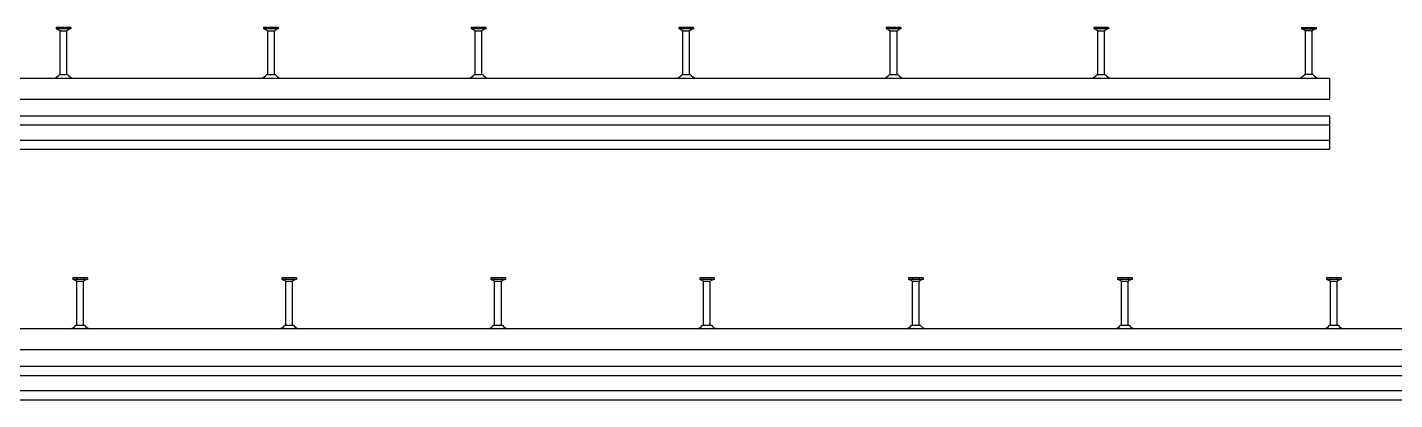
# Model space of a CAD drawing. Header units: millimetres. Extents: x 11969 to 26348, y -459 to 2743.
# Drawn here: x 13501 to 15137, y -459 to -13 of the extents above; entities that cross this region are included whole.
import ezdxf

# ---------------------------------------------------------------- set-up
doc = ezdxf.new("R2010")
doc.units = ezdxf.units.MM
doc.header["$LTSCALE"] = 10
doc.layers.add('HALFEN', color=2, linetype='CONTINUOUS')

msp = doc.modelspace()

# ---------------------------------------------------------------- linework, layer by layer
at = {"layer": 'HALFEN'}
for p, q in [((13552.8, -12.8), (13535.3, -12.8)), ((13535.3, -12.8), (13535.3, -14.7)), ((13552.8, -14.7), (13535.3, -14.7)), ((13536, -14.7), (13539.6, -16.5)), ((13540, -13), (13540, -14.4)), ((13548.1, -13), (13548.1, -14.4)), ((13552, -14.7), (13548.5, -16.5)), ((13552.8, -12.8), (13552.8, -14.7)), ((13801.1, -12.8), (13783.6, -12.8)), ((13783.6, -12.8), (13783.6, -14.7)), ((13801.1, -14.7), (13783.6, -14.7)), ((13784.4, -14.7), (13787.9, -16.5)), ((13788.3, -13), (13788.3, -14.4)), ((13796.4, -13), (13796.4, -14.4)), ((13800.4, -14.7), (13796.8, -16.5)), ((13801.1, -12.8), (13801.1, -14.7)), ((14049.4, -12.8), (14032, -12.8)), ((14032, -12.8), (14032, -14.7)), ((14049.4, -14.7), (14032, -14.7)), ((14032.7, -14.7), (14036.3, -16.5)), ((14036.6, -13), (14036.6, -14.4)), ((14044.8, -13), (14044.8, -14.4)), ((14048.7, -14.7), (14045.1, -16.5)), ((14049.4, -12.8), (14049.4, -14.7)), ((14297.8, -12.8), (14280.3, -12.8)), ((14280.3, -12.8), (14280.3, -14.7)), ((14297.8, -14.7), (14280.3, -14.7)), ((14281, -14.7), (14284.6, -16.5)), ((14285, -13), (14285, -14.4)), ((14293.1, -13), (14293.1, -14.4)), ((14297, -14.7), (14293.5, -16.5)), ((14297.8, -12.8), (14297.8, -14.7)), ((14546.1, -12.8), (14528.6, -12.8)), ((14528.6, -12.8), (14528.6, -14.7)), ((14546.1, -14.7), (14528.6, -14.7)), ((14529.4, -14.7), (14532.9, -16.5)), ((14533.3, -13), (14533.3, -14.4)), ((14541.4, -13), (14541.4, -14.4)), ((14545.4, -14.7), (14541.8, -16.5)), ((14546.1, -12.8), (14546.1, -14.7)), ((14794.4, -12.8), (14777, -12.8)), ((14777, -12.8), (14777, -14.7)), ((14794.4, -14.7), (14777, -14.7)), ((14777.7, -14.7), (14781.3, -16.5)), ((14781.6, -13), (14781.6, -14.4)), ((14789.8, -13), (14789.8, -14.4)), ((14793.7, -14.7), (14790.1, -16.5)), ((14794.4, -12.8), (14794.4, -14.7)), ((15025.3, -12.8), (15042.8, -12.8)), ((15025.3, -12.8), (15025.3, -14.7)), ((15025.3, -14.7), (15042.8, -14.7)), ((15026, -14.7), (15029.6, -16.5)), ((15030, -13), (15030, -14.4)), ((15038.1, -13), (15038.1, -14.4)), ((15042, -14.7), (15038.5, -16.5)), ((15042.8, -12.8), (15042.8, -14.7)), ((13540, -69.4), (13540, -17.2)), ((13540.6, -16.8), (13547.5, -16.8)), ((13548, -69.4), (13548, -17.2)), ((13788.4, -69.4), (13788.4, -17.2)), ((13788.9, -16.8), (13795.8, -16.8)), ((13796.4, -69.4), (13796.4, -17.2)), ((14036.7, -69.4), (14036.7, -17.2)), ((14037.2, -16.8), (14044.2, -16.8)), ((14044.7, -69.4), (14044.7, -17.2)), ((14285, -69.4), (14285, -17.2)), ((14285.6, -16.8), (14292.5, -16.8)), ((14293, -69.4), (14293, -17.2)), ((14533.4, -69.4), (14533.4, -17.2)), ((14533.9, -16.8), (14540.8, -16.8)), ((14541.4, -69.4), (14541.4, -17.2)), ((14781.7, -69.4), (14781.7, -17.2)), ((14782.2, -16.8), (14789.2, -16.8)), ((14789.7, -69.4), (14789.7, -17.2)), ((15030, -69.4), (15030, -17.2)), ((15037.5, -16.8), (15030.6, -16.8)), ((15038, -69.4), (15038, -17.2)), ((12029, -73.6), (15059, -73.6)), ((13538.8, -69.4), (13549.3, -69.4)), ((13787.1, -69.4), (13797.6, -69.4)), ((14035.4, -69.4), (14045.9, -69.4)), ((14283.8, -69.4), (14294.3, -69.4)), ((14532.1, -69.4), (14542.6, -69.4)), ((14780.4, -69.4), (14790.9, -69.4)), ((15039.3, -69.4), (15028.8, -69.4)), ((15059, -73.6), (15059, -98.7)), ((12029, -98.7), (15059, -98.7)), ((12029, -118.7), (15059, -118.7)), ((12029, -129.7), (15059, -129.7)), ((15059, -118.7), (15059, -158.7)), ((12029, -147.7), (15059, -147.7)), ((12029, -158.7), (15059, -158.7)), ((13572.8, -312.8), (13555.3, -312.8)), ((13555.3, -312.8), (13555.3, -314.7)), ((13572.8, -314.7), (13555.3, -314.7)), ((13556, -314.7), (13559.6, -316.5)), ((13560, -313), (13560, -314.4)), ((13560, -369.4), (13560, -317.2)), ((13560.6, -316.8), (13567.5, -316.8)), ((13568, -369.4), (13568, -317.2)), ((13568.1, -313), (13568.1, -314.4)), ((13572, -314.7), (13568.5, -316.5)), ((13572.8, -312.8), (13572.8, -314.7)), ((13822.8, -312.8), (13805.3, -312.8)), ((13805.3, -312.8), (13805.3, -314.7)), ((13822.8, -314.7), (13805.3, -314.7)), ((13806, -314.7), (13809.6, -316.5)), ((13810, -313), (13810, -314.4)), ((13810, -369.4), (13810, -317.2)), ((13810.6, -316.8), (13817.5, -316.8)), ((13818, -369.4), (13818, -317.2)), ((13818.1, -313), (13818.1, -314.4)), ((13822, -314.7), (13818.5, -316.5)), ((13822.8, -312.8), (13822.8, -314.7)), ((14072.8, -312.8), (14055.3, -312.8)), ((14055.3, -312.8), (14055.3, -314.7)), ((14072.8, -314.7), (14055.3, -314.7)), ((14056, -314.7), (14059.6, -316.5)), ((14060, -313), (14060, -314.4)), ((14060, -369.4), (14060, -317.2)), ((14060.6, -316.8), (14067.5, -316.8)), ((14068, -369.4), (14068, -317.2)), ((14068.1, -313), (14068.1, -314.4)), ((14072, -314.7), (14068.5, -316.5)), ((14072.8, -312.8), (14072.8, -314.7)), ((14322.8, -312.8), (14305.3, -312.8)), ((14305.3, -312.8), (14305.3, -314.7)), ((14322.8, -314.7), (14305.3, -314.7)), ((14306, -314.7), (14309.6, -316.5)), ((14310, -313), (14310, -314.4)), ((14310, -369.4), (14310, -317.2)), ((14310.6, -316.8), (14317.5, -316.8)), ((14318, -369.4), (14318, -317.2)), ((14318.1, -313), (14318.1, -314.4)), ((14322, -314.7), (14318.5, -316.5)), ((14322.8, -312.8), (14322.8, -314.7)), ((14572.8, -312.8), (14555.3, -312.8)), ((14555.3, -312.8), (14555.3, -314.7)), ((14572.8, -314.7), (14555.3, -314.7)), ((14556, -314.7), (14559.6, -316.5)), ((14560, -313), (14560, -314.4)), ((14560, -369.4), (14560, -317.2)), ((14560.6, -316.8), (14567.5, -316.8)), ((14568, -369.4), (14568, -317.2)), ((14568.1, -313), (14568.1, -314.4)), ((14572, -314.7), (14568.5, -316.5)), ((14572.8, -312.8), (14572.8, -314.7)), ((14822.8, -312.8), (14805.3, -312.8)), ((14805.3, -312.8), (14805.3, -314.7)), ((14822.8, -314.7), (14805.3, -314.7)), ((14806, -314.7), (14809.6, -316.5)), ((14810, -313), (14810, -314.4)), ((14810, -369.4), (14810, -317.2)), ((14810.6, -316.8), (14817.5, -316.8)), ((14818, -369.4), (14818, -317.2)), ((14818.1, -313), (14818.1, -314.4)), ((14822, -314.7), (14818.5, -316.5)), ((14822.8, -312.8), (14822.8, -314.7)), ((15072.8, -312.8), (15055.3, -312.8)), ((15055.3, -312.8), (15055.3, -314.7)), ((15072.8, -314.7), (15055.3, -314.7)), ((15056, -314.7), (15059.6, -316.5)), ((15060, -313), (15060, -314.4)), ((15060, -369.4), (15060, -317.2)), ((15060.6, -316.8), (15067.5, -316.8)), ((15068, -369.4), (15068, -317.2)), ((15068.1, -313), (15068.1, -314.4)), ((15072, -314.7), (15068.5, -316.5)), ((15072.8, -312.8), (15072.8, -314.7)), ((12029, -373.6), (18099, -373.6)), ((13558.8, -369.4), (13569.3, -369.4)), ((13808.8, -369.4), (13819.3, -369.4)), ((14058.8, -369.4), (14069.3, -369.4)), ((14308.8, -369.4), (14319.3, -369.4)), ((14558.8, -369.4), (14569.3, -369.4)), ((14808.8, -369.4), (14819.3, -369.4)), ((15058.8, -369.4), (15069.3, -369.4)), ((12029, -398.7), (18099, -398.7)), ((12029, -418.7), (18099, -418.7)), ((12029, -429.7), (18099, -429.7)), ((12029, -447.7), (18099, -447.7)), ((12029, -458.7), (18099, -458.7))]:
    msp.add_line(p, q, dxfattribs=at)
for centre, radius, start, end in [((13539.2, -17.2), 0.8, 0, 62.3005), ((13548.8, -17.2), 0.8, 117.6995, 180), ((13787.6, -17.2), 0.8, 0, 62.3005), ((13797.2, -17.2), 0.8, 117.6995, 180), ((14035.9, -17.2), 0.8, 0, 62.3005), ((14045.5, -17.2), 0.8, 117.6995, 180), ((14284.2, -17.2), 0.8, 0, 62.3005), ((14293.8, -17.2), 0.8, 117.6995, 180), ((14532.6, -17.2), 0.8, 0, 62.3005), ((14542.2, -17.2), 0.8, 117.6995, 180), ((14780.9, -17.2), 0.8, 0, 62.3005), ((14790.5, -17.2), 0.8, 117.6995, 180), ((15029.2, -17.2), 0.8, 0, 62.3005), ((15038.8, -17.2), 0.8, 117.6995, 180), ((13530.5, -63.9), 10, 281.7837, 326.0185), ((13557.6, -63.9), 10, 213.9815, 258.2163), ((13778.8, -63.9), 10, 281.7837, 326.0185), ((13805.9, -63.9), 10, 213.9815, 258.2163), ((14027.2, -63.9), 10, 281.7837, 326.0185), ((14054.2, -63.9), 10, 213.9815, 258.2163), ((14275.5, -63.9), 10, 281.7837, 326.0185), ((14302.6, -63.9), 10, 213.9815, 258.2163), ((14523.8, -63.9), 10, 281.7837, 326.0185), ((14550.9, -63.9), 10, 213.9815, 258.2163), ((14772.2, -63.9), 10, 281.7837, 326.0185), ((14799.2, -63.9), 10, 213.9815, 258.2163), ((15020.5, -63.9), 10, 281.7837, 326.0185), ((15047.6, -63.9), 10, 213.9815, 258.2163), ((13559.2, -317.2), 0.8, 0, 62.3005), ((13568.8, -317.2), 0.8, 117.6995, 180), ((13809.2, -317.2), 0.8, 0, 62.3005), ((13818.8, -317.2), 0.8, 117.6995, 180), ((14059.2, -317.2), 0.8, 0, 62.3005), ((14068.8, -317.2), 0.8, 117.6995, 180), ((14309.2, -317.2), 0.8, 0, 62.3005), ((14318.8, -317.2), 0.8, 117.6995, 180), ((14559.2, -317.2), 0.8, 0, 62.3005), ((14568.8, -317.2), 0.8, 117.6995, 180), ((14809.2, -317.2), 0.8, 0, 62.3005), ((14818.8, -317.2), 0.8, 117.6995, 180), ((15059.2, -317.2), 0.8, 0, 62.3005), ((15068.8, -317.2), 0.8, 117.6995, 180), ((13550.5, -363.9), 10, 281.7837, 326.0185), ((13577.6, -363.9), 10, 213.9815, 258.2163), ((13800.5, -363.9), 10, 281.7837, 326.0185), ((13827.6, -363.9), 10, 213.9815, 258.2163), ((14050.5, -363.9), 10, 281.7837, 326.0185), ((14077.6, -363.9), 10, 213.9815, 258.2163), ((14300.5, -363.9), 10, 281.7837, 326.0185), ((14327.6, -363.9), 10, 213.9815, 258.2163), ((14550.5, -363.9), 10, 281.7837, 326.0185), ((14577.6, -363.9), 10, 213.9815, 258.2163), ((14800.5, -363.9), 10, 281.7837, 326.0185), ((14827.6, -363.9), 10, 213.9815, 258.2163), ((15050.5, -363.9), 10, 281.7837, 326.0185), ((15077.6, -363.9), 10, 213.9815, 258.2163)]:
    msp.add_arc(centre, radius, start, end, dxfattribs=at)

doc.saveas('drawing.dxf')
